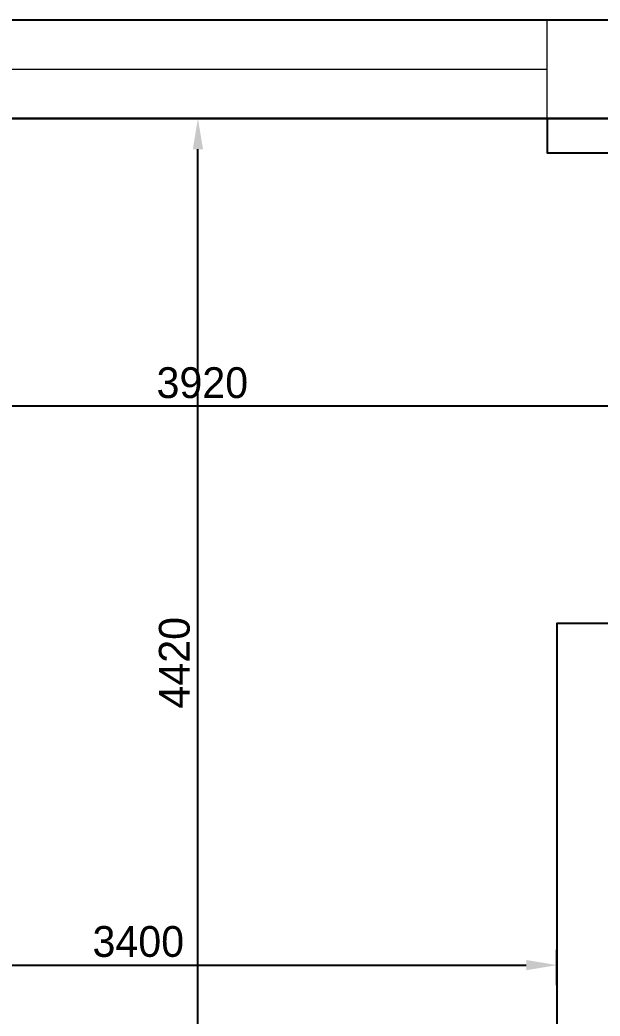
# Model space of a CAD drawing. Header units: millimetres. Extents: x 1226973 to 1255433, y -218643 to -189722.
# Drawn here: x 1238192 to 1240548, y -193767 to -189722 of the extents above; entities that cross this region are included whole.
import ezdxf

# ---------------------------------------------------------------- set-up
doc = ezdxf.new("R2010")
doc.units = ezdxf.units.MM
doc.layers.add('OFFICE_BOUNDARY', color=3, linetype='Continuous')

msp = doc.modelspace()

# ---------------------------------------------------------------- linework, layer by layer
msp.add_line((1236572.5, -189722.1), (1241292.5, -189722.1))
at = {"color": 1, "lineweight": 30}
msp.add_line((1237012.5, -190122.1), (1240892.5, -190122.1), dxfattribs=at)
at = {"color": 0, "lineweight": -2, "transparency": 16777216}
for p, q in [((1238233.8, -190122.1), (1238977.1, -190122.1)), ((1238914.6, -194417.1), (1238914.6, -190247.1)), ((1240767.5, -191290.8), (1237097.5, -191290.8)), ((1240372.5, -193641.3), (1240372.5, -193497.2)), ((1237097.5, -193559.7), (1240247.5, -193559.7))]:
    msp.add_line(p, q, dxfattribs=at)
at = {"lineweight": 5}
msp.add_lwpolyline([(1240332.5, -190122.1), (1240332.5, -189722.1)], dxfattribs=at)
at = {"color": 5, "lineweight": 5}
msp.add_lwpolyline([(1237132.5, -189922.1), (1240332.5, -189922.1)], dxfattribs=at)
msp.add_lwpolyline([(1237012.5, -194542.1), (1237012.5, -190262.1), (1237132.5, -190262.1), (1237132.5, -190122.1), (1240332.5, -190122.1), (1240332.5, -190262.1), (1240892.5, -190262.1), (1240892.5, -192172.1), (1240372.5, -192172.1), (1240372.5, -194542.1)])
at = {"color": 0, "transparency": 16777216}
for points in [[(1238893.7, -190247.1), (1238935.4, -190247.1), (1238914.6, -190122.1)], [(1240247.5, -193538.8), (1240247.5, -193580.5), (1240372.5, -193559.7)]]:
    msp.add_solid(points, dxfattribs=at)
at = {"layer": 'OFFICE_BOUNDARY'}
msp.add_lwpolyline([(1237012.5, -190122.1), (1240892.5, -190122.1), (1240892.5, -192152.1), (1249632.5, -192152.1), (1249632.5, -200662.1), (1255032.5, -200662.1), (1255032.5, -209642.1), (1249452.5, -209642.1), (1249452.5, -215022.1), (1249482.5, -215022.1), (1249482.5, -218242.1), (1243522.5, -218242.1), (1243522.5, -209612.1), (1240552.5, -209612.1), (1240552.5, -203822.1), (1238522.5, -203822.1), (1238522.5, -201602.1), (1233202.5, -201602.1), (1233202.5, -197142.1), (1236972.5, -197142.1), (1236972.5, -190122.1), (1237012.5, -190122.1)], close=True, dxfattribs=at)

# ---------------------------------------------------------------- texts
at = {"color": 0, "transparency": 16777216, "char_height": 125, "attachment_point": 5}
for s, insert in [('3920', (1238932.5, -191195.7)), ('3400', (1238672.5, -193464.6))]:
    msp.add_mtext(s, dxfattribs=dict(at, insert=insert))
at = {"color": 0, "transparency": 16777216, "insert": (1238819.5, -192332.1), "char_height": 125, "attachment_point": 5, "rotation": 90}
msp.add_mtext('4420', dxfattribs=at)

doc.saveas('drawing.dxf')
